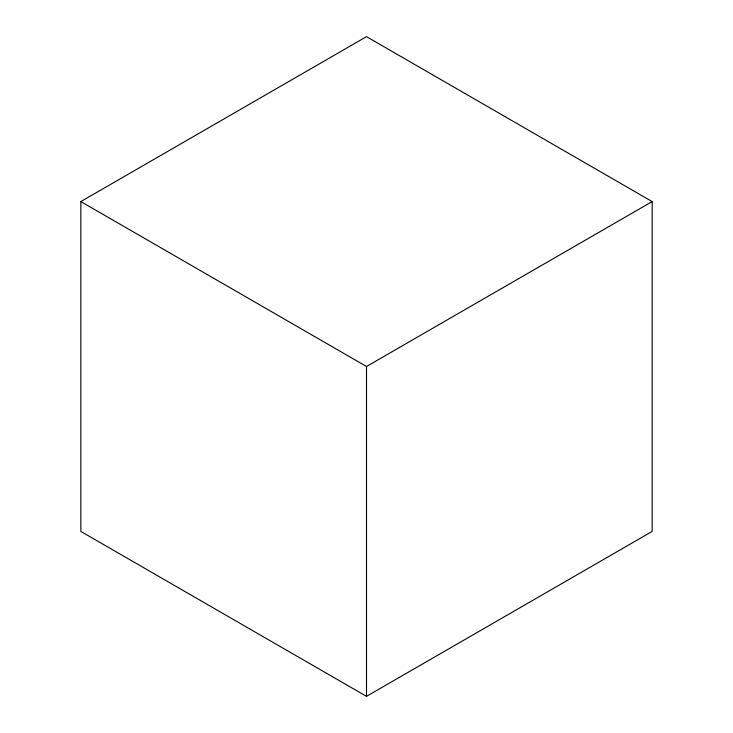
<?xml version="1.0" encoding="UTF-8"?>
<svg xmlns="http://www.w3.org/2000/svg" width="733" height="733" viewBox="0 0 733 733"><rect width="100%" height="100%" fill="white"/><g stroke="black" fill="none" stroke-linecap="round" stroke-linejoin="round"><path stroke-width="1.1" d="M80.841 201.575L366.5 36.65L652.159 201.575L652.159 531.425L366.5 696.35L80.841 531.425L80.841 201.575L366.5 366.5L652.159 201.575M366.5 366.5L366.5 696.35"/></g></svg>
